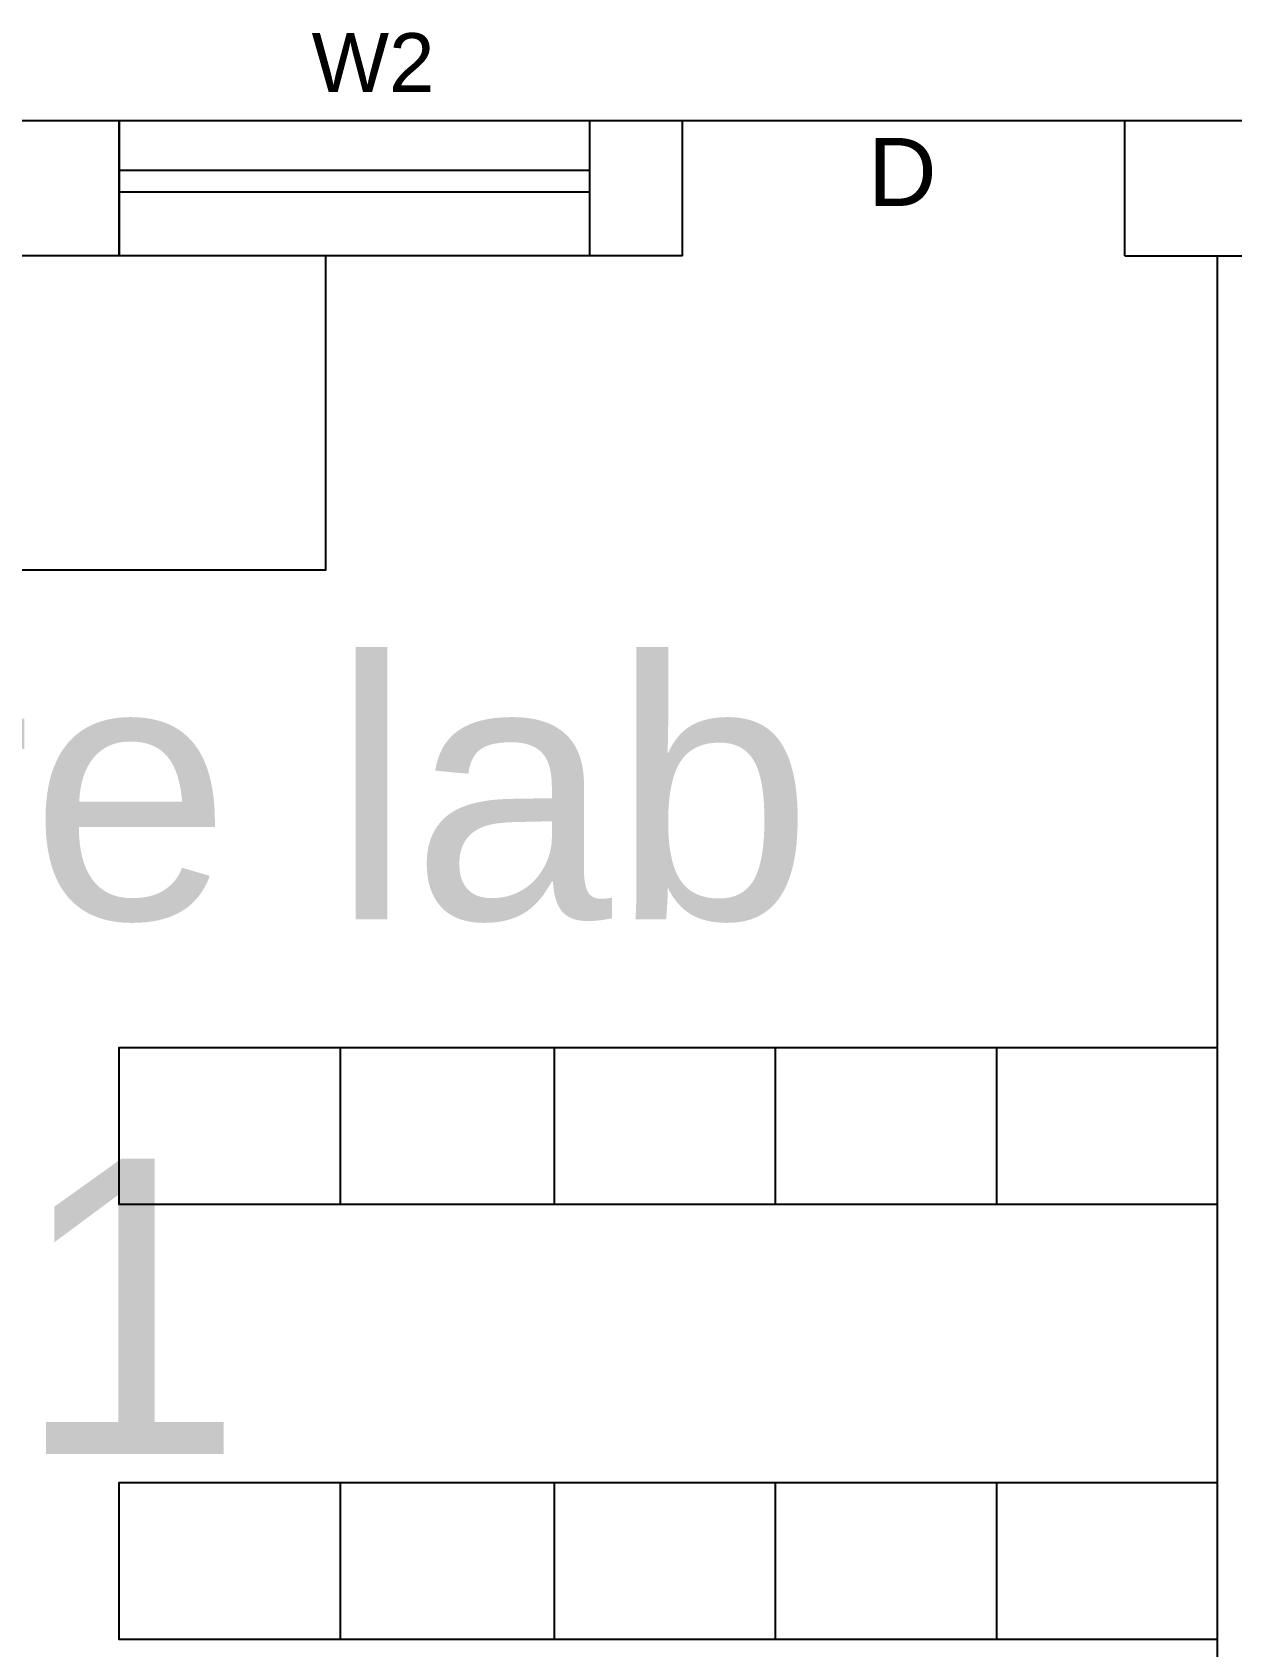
# Model space of a CAD drawing. Header units: millimetres. Extents: x 14 to 406, y 10 to 287.
# Drawn here: x 320.27 to 327.39, y 135.14 to 144.72 of the extents above; entities that cross this region are included whole.
import ezdxf

# ---------------------------------------------------------------- set-up
doc = ezdxf.new("R2010")
doc.units = ezdxf.units.MM
doc.header["$MEASUREMENT"] = 0
doc.layers.get('0').update_dxf_attribs({"linetype": 'CONTINUOUS'})
doc.styles.add('Swis721CnBT$001H0', font='')
doc.styles.get('Swis721CnBT$001H0').set_extended_font_data('Swis721CnBT')

msp = doc.modelspace()

# ---------------------------------------------------------------- linework, layer by layer
at = {"color": 0, "linetype": 'Continuous', "lineweight": 25, "true_color": 0x000007}
for p, q in [((314.9035, 144.2014), (324.1322, 144.2014)), ((320.7879, 143.3971), (320.7879, 144.2014)), ((323.5819, 143.3971), (323.5819, 144.2014)), ((323.5819, 143.3971), (323.5819, 144.2014)), ((324.1322, 143.3971), (324.1322, 144.2014)), ((326.7569, 144.2014), (327.3072, 144.2014)), ((326.7569, 143.3971), (326.7569, 144.2014)), ((327.3072, 144.2014), (327.5612, 144.2014)), ((320.7879, 143.9051), (323.5819, 143.9051)), ((320.7879, 143.7781), (323.5819, 143.7781)), ((324.1322, 143.3971), (314.9035, 143.3971)), ((326.7569, 143.3971), (327.5612, 143.3971)), ((327.3072, 117.8278), (327.3072, 143.3971)), ((322.1002, 138.6981), (322.1002, 137.7668)), ((323.3702, 138.6981), (323.3702, 137.7668)), ((324.6825, 138.6981), (324.6825, 137.7668)), ((325.9949, 138.6981), (325.9949, 137.7668)), ((322.1002, 136.1158), (322.1002, 135.1844)), ((323.3702, 136.1158), (323.3702, 135.1844)), ((324.6825, 136.1158), (324.6825, 135.1844)), ((325.9949, 136.1158), (325.9949, 135.1844))]:
    msp.add_line(p, q, dxfattribs=at)
for points in [[(327.3072, 130.9934), (327.3072, 116.9811), (309.6965, 116.9811), (309.6965, 144.2014), (332.0485, 144.2014), (334.8425, 144.2014)], [(316.4275, 143.3971), (316.4275, 141.5344), (322.0155, 141.5344), (322.0155, 143.3971)], [(327.3072, 137.7668), (320.7879, 137.7668), (320.7879, 138.6981), (327.3072, 138.6981)], [(327.3072, 135.1844), (320.7879, 135.1844), (320.7879, 136.1158), (327.3072, 136.1158)]]:
    msp.add_lwpolyline(points, dxfattribs=at)
msp.add_lwpolyline([(320.7879, 144.2014), (320.7879, 143.3971)], close=True, dxfattribs=at)

# ---------------------------------------------------------------- texts
at = {"color": 0, "true_color": 0x000007, "style": 'Swis721CnBT$001H0'}
for s, height, p in [('W2', 0.34833, (321.9309, 144.3708)), ('D', 0.404, (325.2329, 143.6934)), ('Software lab', 1.533573, (312.9985, 139.4601)), ('131', 1.75308, (317.4435, 136.2851))]:
    msp.add_text(s, height=height, dxfattribs=at).set_placement(p)

doc.saveas('drawing.dxf')
